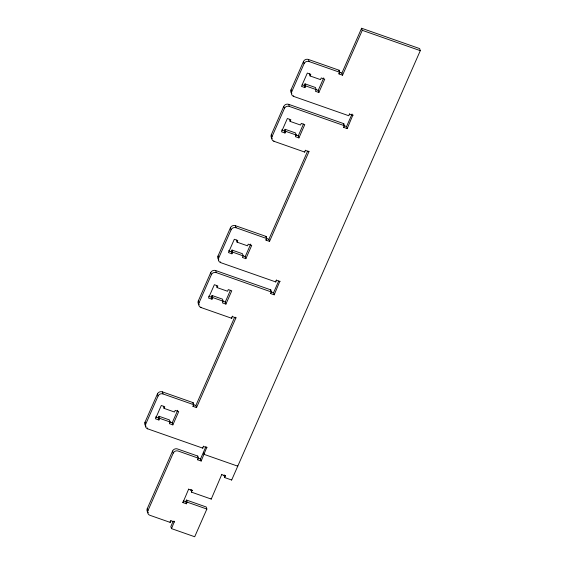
<?xml version="1.0" encoding="UTF-8"?>
<svg xmlns="http://www.w3.org/2000/svg" width="565" height="565" viewBox="0 0 565 565"><rect width="100%" height="100%" fill="white"/><g stroke="black" fill="none" stroke-linecap="round" stroke-linejoin="round"><path stroke-width="0.85" d="M146.13 426.307A3.8 3.517 -17.6 0 1 145.007 422.225L157.416 393.975A3.8 3.517 -17.6 0 1 162.36 391.87L193.117 402.647L193.774 404.724L193.039 406.383L196.521 407.605L235.951 317.855L235.746 317.205M199.148 304.761A3.8 3.517 -17.6 0 1 198.308 300.898L210.717 272.641A3.8 3.517 -17.6 0 1 215.661 270.543L270.783 289.866L271.44 291.936L270.713 293.595L274.195 294.817L279.908 281.137M218.86 259.886A3.8 3.517 -17.6 0 1 218.019 256.023L230.428 227.766A3.8 3.517 -17.6 0 1 235.372 225.668L266.129 236.445L266.786 238.515L266.051 240.181L269.533 241.403L308.963 151.653L308.801 151.13M272.161 138.559A3.8 3.517 -17.6 0 1 271.32 134.696L283.729 106.439A3.8 3.517 -17.6 0 1 288.673 104.334L343.795 123.664L344.452 125.734L343.725 127.393L347.207 128.615L352.92 114.928M291.872 93.684A3.8 3.517 -17.6 0 1 291.031 89.821L303.44 61.564A3.8 3.517 -17.6 0 1 308.384 59.459L339.141 70.244L339.798 72.313L339.064 73.973L342.545 75.194L362.264 30.319L361.607 28.25L419.633 48.59L420.289 50.666L231.671 480.024L224.708 477.58L224.051 475.511L224.326 474.89M203.414 446.117L202.807 448.165L147.684 428.842A3.8 3.517 -17.6 0 1 145.664 424.301L158.073 396.044L157.416 393.975M232.307 316.118L231.735 318.293L200.985 307.515A3.8 3.517 -17.6 0 1 198.965 302.967L211.374 274.717L210.717 272.641M276.426 279.915L275.819 281.963L220.696 262.64A3.8 3.517 -17.6 0 1 218.676 258.092L231.085 229.842L230.428 227.766M305.397 150.17L304.747 152.091L273.997 141.307A3.8 3.517 -17.6 0 1 271.977 136.765L284.386 108.508L283.729 106.439M349.481 113.84L348.831 115.761L293.708 96.431A3.8 3.517 -17.6 0 1 291.688 91.89L304.097 63.633L303.44 61.564M164.048 408.368L164.775 406.701L161.293 405.486L155.453 418.778L158.935 420L158.278 417.93L159.012 416.271L169.451 419.929L170.107 421.999L169.38 423.665L172.862 424.88L178.702 411.588L175.221 410.367L174.493 412.026L164.048 408.368L163.391 406.299M217.101 287.592L217.836 285.932L214.354 284.711L208.513 298.002L211.988 299.224L211.331 297.155L212.066 295.495L222.511 299.153L223.168 301.223L222.433 302.889L225.915 304.104L231.756 290.813L228.274 289.591L227.547 291.25L217.101 287.592L216.444 285.523M237.06 242.159L237.787 240.499L234.305 239.278L228.465 252.576L231.947 253.798L231.29 251.729L232.024 250.062L242.463 253.727L243.12 255.797L242.392 257.456L245.874 258.678L251.715 245.38L248.233 244.165L247.505 245.824L237.06 242.159L236.403 240.09M290.113 121.39L290.848 119.724L287.366 118.502L281.525 131.8L285 133.022L284.343 130.953L285.078 129.286L295.523 132.952L296.18 135.021L295.446 136.681L298.927 137.902L304.768 124.604L301.286 123.389L300.559 125.049L290.113 121.39L289.457 119.314M310.072 75.957L310.799 74.298L307.318 73.076L301.477 86.374L304.959 87.589L304.302 85.52L305.036 83.86L315.475 87.519L316.132 89.595L315.404 91.255L318.886 92.476L324.727 79.178L321.245 77.956L320.517 79.623L310.072 75.957L309.415 73.888M158.935 420L159.669 418.34L159.012 416.271M211.988 299.224L212.722 297.564L212.066 295.495M231.947 253.798L232.681 252.131L232.024 250.062M285 133.022L285.735 131.363L285.078 129.286M304.959 87.589L305.693 85.929L305.036 83.86M172.862 424.88L172.205 422.811L177.7 410.296M225.915 304.104L225.258 302.035L230.414 290.304M245.874 258.678L245.217 256.609L250.712 244.094M298.927 137.902L298.271 135.833L303.426 124.102M318.886 92.476L318.229 90.4L323.724 77.892M192.792 403.375L193.117 402.647M265.804 237.173L266.129 236.445M338.816 70.971L339.141 70.244M148.369 512.766A3.8 3.517 -17.6 0 1 147.253 508.684L172.565 451.068A3.8 3.517 -17.6 0 1 177.467 448.949L197.771 456.068L198.428 458.137L197.701 459.804L201.182 461.026L206.854 447.212M170.849 520.485L170.199 522.406L149.93 515.301A3.8 3.517 -17.6 0 1 147.91 510.753L173.222 453.137L172.565 451.068M196.521 407.605L195.864 405.536L234.588 317.389M269.533 241.403L268.876 239.327L307.6 151.18M342.545 75.194L341.889 73.125L361.607 28.25M197.453 456.795L197.771 456.068M270.416 290.7L270.783 289.866M343.478 124.392L343.795 123.664M173.208 521.142L170.835 526.545L171.492 528.614L194.699 536.75L206.868 509.051L206.211 506.982L186.485 500.06L185.751 501.727L186.408 503.796L182.926 502.575L182.763 502.059M201.182 461.026L200.526 458.95L205.999 446.484M274.195 294.817L273.538 292.748L278.686 281.017M347.207 128.615L346.55 126.546L352.044 114.031M171.492 528.614L174.331 521.707M182.926 502.575L188.689 489.022M221.833 474.31L211.246 499.079L191.521 492.157L191.09 489.573M186.408 503.796L187.142 502.13L186.485 500.06M191.521 492.157L192.128 490.109M224.708 477.58L225.273 475.405M362.264 30.319L420.289 50.666M304.097 63.633A3.8 3.517 -17.6 0 1 309.041 61.529L339.798 72.313M339.283 72.207L341.889 73.125M305.693 85.929L316.132 89.595M302.211 84.792L304.302 85.52M315.447 89.425L318.229 90.4M349.565 114.095L353.047 115.317M284.386 108.508A3.8 3.517 -17.6 0 1 289.329 106.404L344.452 125.734M343.718 125.55L346.55 126.546M285.735 131.363L296.18 135.021M281.561 129.971L284.343 130.953M295.488 134.858L298.271 135.833M305.481 150.431L308.963 151.653M231.085 229.842A3.8 3.517 -17.6 0 1 236.029 227.737L268.876 239.327M228.507 250.747L231.29 251.729M232.681 252.131L245.217 256.609M276.553 280.304L280.035 281.525M211.374 274.717A3.8 3.517 -17.6 0 1 216.317 272.613L273.538 292.748M212.722 297.564L223.168 301.223M208.549 296.18L211.331 297.155M223.175 301.307L225.258 302.035M232.469 316.633L235.951 317.855M158.073 396.044A3.8 3.517 -17.6 0 1 163.017 393.939L193.774 404.724M193.47 404.695L195.864 405.536M159.669 418.34L170.107 421.999M155.495 416.956L158.278 417.93M170.114 422.076L172.205 422.811M203.541 446.505L207.023 447.727M200.526 458.95L178.123 451.025A3.8 3.517 -17.6 0 0 173.222 453.137M221.96 474.699L225.442 475.921M224.051 475.511L225.357 475.97M188.766 489.276L192.248 490.498M190.864 490.088L192.093 490.519M187.142 502.13L206.868 509.051M183.357 500.887L185.751 501.727M170.927 520.746L174.408 521.968M338.816 73.196L339.064 73.973M343.562 126.878L343.725 127.393M308.384 59.459L309.041 61.529M293.503 95.789L293.708 96.431M291.031 89.821L291.688 91.89M304.627 151.703L304.747 152.091M288.673 104.334L289.329 106.404M273.877 140.925L273.997 141.307M271.32 134.696L271.977 136.765M265.847 239.532L266.051 240.181M275.536 281.059L275.819 281.963M270.508 292.953L270.713 293.595M235.372 225.668L236.029 227.737M220.449 261.863L220.696 262.64M218.019 256.023L218.676 258.092M231.572 317.777L231.735 318.293M215.661 270.543L216.317 272.613M200.865 307.127L200.985 307.515M198.308 300.898L198.965 302.967M237.59 465.659L237.759 466.174L204.099 454.373L203.442 452.304M231.466 479.374L231.671 480.024M192.919 405.995L193.039 406.383M202.56 447.388L202.807 448.165M211.042 498.429L211.246 499.079M197.453 459.027L197.701 459.804M162.36 391.87L163.017 393.939M147.394 427.938L147.684 428.842M145.007 422.225L145.664 424.301M174.161 521.191L174.288 521.58M169.994 521.756L170.199 522.406M147.253 508.684L147.91 510.753"/></g></svg>
